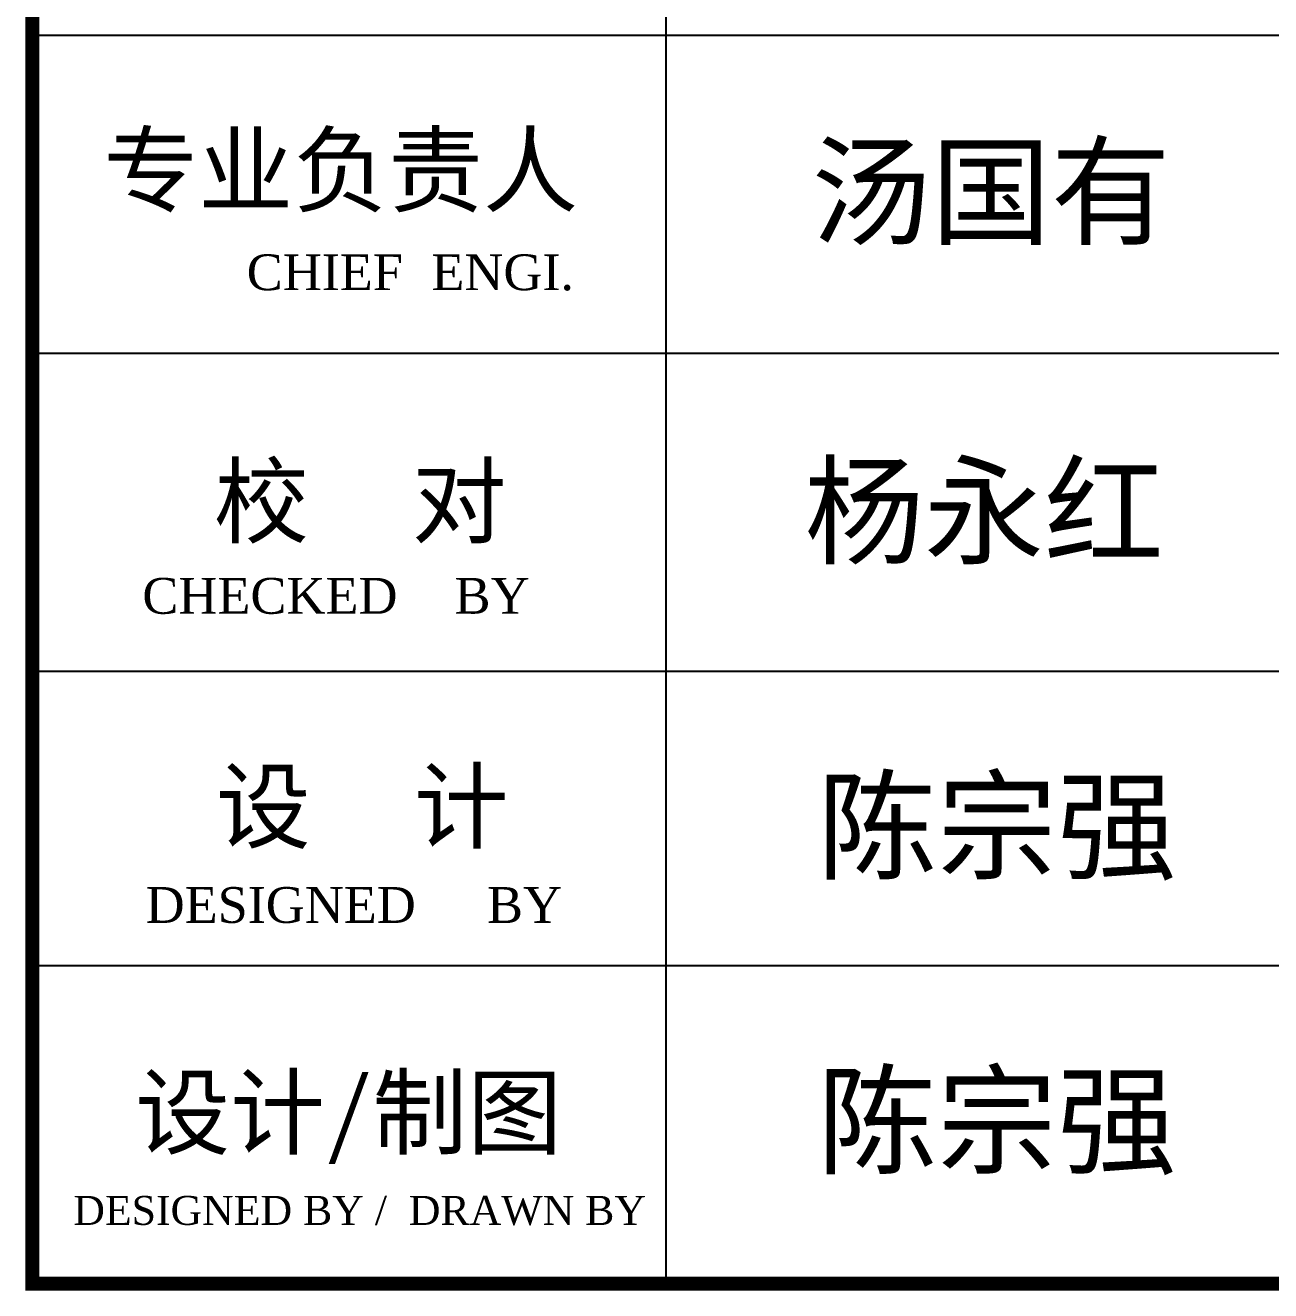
# Model space of a CAD drawing. Extents: x -2746917 to -971774, y -3334247 to -3250358.
# Drawn here: x -2447741 to -2444624, y -3309676 to -3306509 of the extents above; entities that cross this region are included whole.
import ezdxf

# ---------------------------------------------------------------- set-up
doc = ezdxf.new("R2010")
doc.units = 0
doc.header["$LTSCALE"] = 1000
doc.header["$MEASUREMENT"] = 0
doc.layers.get('0').update_dxf_attribs({"linetype": 'CONTINUOUS'})
doc.layers.add('PUB_TEXT', color=7, linetype='CONTINUOUS')
doc.layers.add('PUB_TITLE', color=4, linetype='CONTINUOUS')
doc.styles.add('GHF', font='times.ttf')
doc.styles.add('STYLE1', font='simhei.ttf', dxfattribs={"width": 0.8})

# ---------------------------------------------------------------- blocks, each defined once
blk = doc.blocks.new('A$C440D491C')
at = {"layer": 'PUB_TITLE', "color": 4}
for p, q in [((84464.6, 12881.9), (84464.6, 6514.4)), ((82878.9, 9639.3), (88110.9, 9639.3)), ((82878.9, 8843.4), (88110.9, 8843.4)), ((82878.9, 8047.5), (88110.9, 8047.5)), ((82878.9, 7310.3), (88110.9, 7310.3))]:
    blk.add_line(p, q, dxfattribs=at)
at = {"layer": 'PUB_TITLE', "color": 4, "const_width": 35.2}
blk.add_lwpolyline([(82878.9, 6514.4), (88110.9, 6514.4), (88110.9, 12881.9), (82878.9, 12881.9)], close=True, dxfattribs=at)
at = {"layer": 'PUB_TEXT'}
for s, height, style, p in [('专业负责人', 174.12, 'STYLE1', (83056.9, 9214.5)), ('汤国有', 220, 'STYLE1', (84828, 9137.7)), ('CHIEF', 89.55, 'GHF', (83415.4, 9000.9)), ('ENGI.', 89.55, 'GHF', (83877.6, 9000.9)), ('校', 174.1, 'STYLE1', (83333.1, 8385.8)), ('对', 174.1, 'STYLE1', (83828.4, 8385.8)), ('杨永红', 220, 'STYLE1', (84810.8, 8338.2)), ('CHECKED', 89.55, 'GHF', (83154.2, 8191.1)), ('BY', 89.55, 'GHF', (83935.7, 8191.1)), ('设', 174.1, 'STYLE1', (83338.4, 7622.2)), ('计', 174.1, 'STYLE1', (83833.7, 7622.2)), ('陈宗强', 220, 'STYLE1', (84843.2, 7549.3)), ('DESIGNED', 89.55, 'GHF', (83162.5, 7417.4)), ('BY', 89.55, 'GHF', (84016.9, 7417.4)), ('陈宗强', 220, 'STYLE1', (84843.2, 6812.2)), ('设计/制图', 174.12, 'STYLE1', (83136.5, 6856.3))]:
    blk.add_text(s, height=height, dxfattribs=dict(at, style=style)).set_placement(p)
at = {"layer": 'PUB_TEXT', "insert": (82981.4, 6734), "char_height": 72.535, "width": 2286.63, "attachment_point": 1, "style": 'GHF'}
blk.add_mtext('DESIGNED BY /  DRAWN BY', dxfattribs=at)

msp = doc.modelspace()

# ---------------------------------------------------------------- block references
at = {"ltscale": 1.5}
msp.add_blockref('A$C440D491C', (-2530602.64, -3316173.05), dxfattribs=at)

doc.saveas('drawing.dxf')
